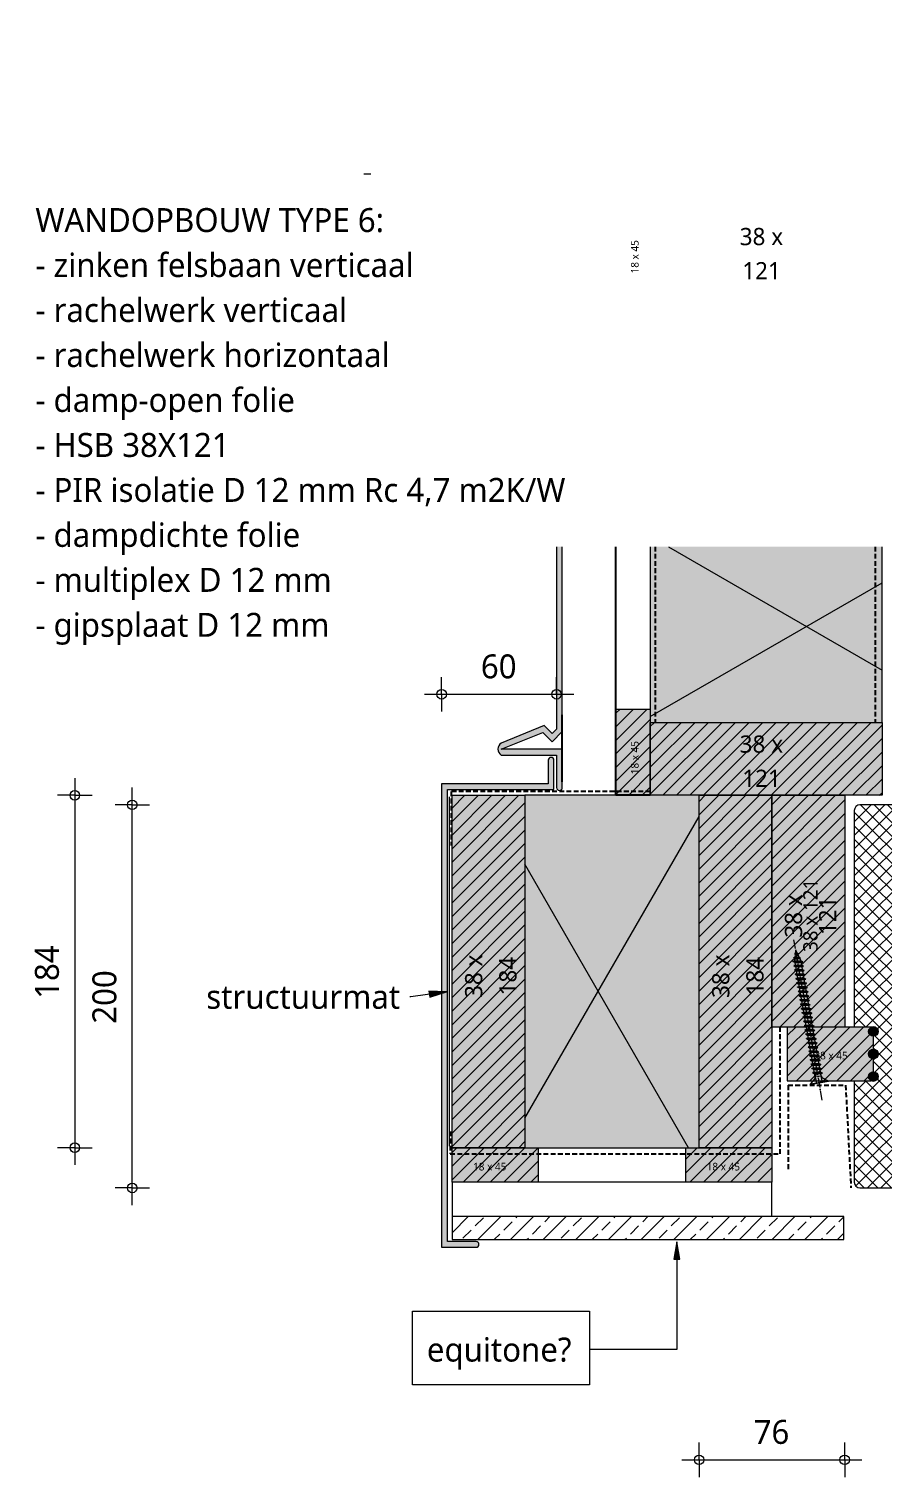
# Model space of a CAD drawing. Header units: millimetres. Extents: x -435 to 27166, y -19117 to 26500.
# Drawn here: x 1829 to 2275, y 285 to 1041 of the extents above; entities that cross this region are included whole.
import ezdxf

# ---------------------------------------------------------------- set-up
doc = ezdxf.new("R2010")
doc.units = ezdxf.units.MM
for name, pattern in [('MV_center', [15, 6, -3, 3, -3]), ('MV_hartlijn_staal', [6.6, 5, -0.8, 0, -0.8]), ('MV_hidden', [3.75, 2.5, -1.25])]:
    doc.linetypes.add(name, pattern=pattern)
for name, color, linetype, lineweight in [('A-ANNO-DIMS', 211, 'Continuous', 13), ('A-ANNO-DIMS-5', 211, 'Continuous', 13), ('A-ANNO-NOTE', 131, 'Continuous', 18), ('A-DETL', 90, 'Continuous', 13), ('A-DETL-GENF', 92, 'Continuous', 18), ('A-DETL-MEDM', 33, 'Continuous', 18), ('G-ANNO-TEXT', 231, 'Continuous', 13)]:
    doc.layers.add(name, color=color, linetype=linetype, lineweight=lineweight)
doc.styles.add('Segoe UI', font='segoeui.ttf', dxfattribs={"height": 7.5})
doc.styles.add('Segoe UI_1', font='segoeui.ttf', dxfattribs={"height": 4})
doc.styles.add('Segoe UI_2', font='segoeui.ttf', dxfattribs={"height": 9})
doc.styles.add('Segoe UI_3', font='segoeui.ttf', dxfattribs={"height": 12.5})
doc.styles.add('Segoe UI_B', font='segoeui.ttf', dxfattribs={"height": 12.5})
doc.dimstyles.new('2_5_mm', dxfattribs={"dimscale": 304.8, "dimtxt": 13.092049, "dimasz": 0.016404, "dimexe": 0.029528, "dimexo": 0.0625, "dimgap": 0.014764, "dimtad": 1, "dimdec": 0, "dimzin": 0, "dimdsep": 46, "dimtxsty": 'Segoe UI_3', "dimblk1": 'DOTBLANK', "dimblk2": 'DOTBLANK', "dimsah": 1, "dimcen": 0.09, "dimdle": 0.029528, "dimazin": 0, "dimtfac": 1, "dimtdec": 4, "dimtix": 1, "dimtmove": 0, "dimatfit": 3, "dimfxl": 0.029528, "dimfxlon": 1, "dimtvp": 1, "dimtfill": 1, "dimtolj": 1, "dimtzin": 0, "dimarcsym": 2})

# ---------------------------------------------------------------- blocks, each defined once
blk = doc.blocks.new('42 isolatie - Type 1-3763008-Details Appartement')
at = {"layer": 'A-DETL-GENF'}
blk.add_hatch(color=256, dxfattribs=at).paths.add_polyline_path([(0.28, 184.8), (0.28, 0.8), (91.28, 0.8), (91.28, 184.8), (7.28, 184.8)])
at = {"layer": 'A-DETL-GENF', "lineweight": 13}
h = blk.add_hatch(dxfattribs=at)
h.set_pattern_fill('FP_43', color=256, style=0, pattern_type=2)
h.set_pattern_definition([(60, (-2126.39, 181.76), (-155.885, 90), []), (120, (-2126.39, 181.76), (-155.885, -90), [])])
h.paths.add_polyline_path([(0.28, 184.8), (0.28, 0.8), (91.28, 0.8), (91.28, 184.8), (7.28, 184.8)])
at = {"layer": 'A-DETL-GENF'}
for p, q in [((7.28, 184.8), (0.28, 184.8)), ((0.28, 184.8), (0.28, 0.8)), ((84.28, 184.8), (7.28, 184.8)), ((84.28, 184.8), (7.28, 184.8)), ((91.28, 184.8), (84.28, 184.8)), ((91.36, 184.8), (91.28, 184.8)), ((0.28, 0.8), (43.77, 0.8)), ((0.28, 0.8), (25.77, 0.8)), ((43.77, 0.8), (91.28, 0.8)), ((43.77, 0.8), (91.28, 0.8))]:
    blk.add_line(p, q, dxfattribs=at)
blk = doc.blocks.new('00 hout_rechthoekig_sls - SLS 38x121-3138879-Details Appartement')
at = {"layer": 'A-DETL-MEDM'}
for p, q in [((121, 0), (121, -30)), ((121, 0), (121, -30)), ((121, 0), (121, -30)), ((121, -30), (121, -37.59)), ((121, -30), (121, -37.59)), ((121, -30), (121, -37.59)), ((121, -38), (0, -38)), ((121, -38), (0, -38))]:
    blk.add_line(p, q, dxfattribs=at)
blk = doc.blocks.new('42 isolatie - Type 1-3762891-Details Appartement')
at = {"layer": 'A-DETL-GENF'}
h = blk.add_hatch(color=256, dxfattribs=at)
h.paths.add_polyline_path([(0.28, 57.9), (0.28, 0.8), (92.07, 0.8), (92.07, 121.8), (0.28, 121.8)])
h.paths.add_polyline_path([(620.62, 0.8), (711.46, 0.8), (711.46, 121.8), (620.62, 121.8), (620.62, 57.9)])
at = {"layer": 'A-DETL-GENF', "lineweight": 13}
h = blk.add_hatch(dxfattribs=at)
h.set_pattern_fill('FP_58', color=256, style=0, pattern_type=2)
h.set_pattern_definition([(60, (12.83, 244.8), (-107.387, 62), []), (120, (12.83, 244.8), (-107.387, -62), [])])
h.paths.add_polyline_path([(0.28, 57.9), (0.28, 0.8), (92.07, 0.8), (92.07, 121.8), (0.28, 121.8)])
h.paths.add_polyline_path([(620.62, 0.8), (711.46, 0.8), (711.46, 121.8), (620.62, 121.8), (620.62, 57.9)])
at = {"layer": 'A-DETL-GENF'}
for p, q in [((7.28, 121.8), (0.28, 121.8)), ((0.28, 121.8), (0.28, 0.8)), ((92.07, 121.8), (7.28, 121.8)), ((92.07, 121.8), (7.28, 121.8)), ((586.12, 121.8), (576.46, 121.8)), ((620.62, 121.8), (586.12, 121.8)), ((620.62, 121.8), (586.12, 121.8)), ((711.46, 121.8), (620.62, 121.8)), ((711.46, 121.8), (620.62, 121.8)), ((711.46, 0.8), (711.46, 121.8)), ((0.28, 0.8), (92.07, 0.8)), ((620.62, 0.8), (711.46, 0.8))]:
    blk.add_line(p, q, dxfattribs=at)
blk = doc.blocks.new('00 hout_rechthoekig_sls - Vuren 18x45-V51-Details Appartement')
at = {"layer": 'A-DETL-GENF', "lineweight": 13}
blk.add_hatch(color=256, dxfattribs=at).paths.add_polyline_path([(45, -18), (45, 0), (0, 0), (0, -18), (7, -18)])
at = {"layer": 'A-DETL-MEDM', "lineweight": 13}
h = blk.add_hatch(dxfattribs=at)
h.set_pattern_fill('FP_59', color=256, style=0, pattern_type=2)
h.set_pattern_definition([(135, (685.673, -2153.744), (-3.535534, -3.535534), [])])
h.paths.add_polyline_path([(45, -18), (45, 0), (0, 0), (0, -18), (7, -18)])
at = {"layer": 'A-DETL-MEDM'}
for p, q in [((0, 0), (7, 0)), ((0, -18), (0, 0)), ((7, 0), (45, 0)), ((45, 0), (45, -18)), ((45, 0), (45, -18)), ((45, 0), (45, -18)), ((45, -18), (0, -18)), ((45, -18), (0, -18))]:
    blk.add_line(p, q, dxfattribs=at)
blk = doc.blocks.new('00 hout_rechthoekig_sls - Vuren 18x45-V53-Details Appartement')
at = {"layer": 'A-DETL-GENF', "lineweight": 13}
blk.add_hatch(color=256, dxfattribs=at).paths.add_polyline_path([(45, 0), (0, 0), (0, -18), (45, -18)])
at = {"layer": 'A-DETL-MEDM', "lineweight": 13}
h = blk.add_hatch(dxfattribs=at)
h.set_pattern_fill('FP_60', color=256, style=0, pattern_type=2)
h.set_pattern_definition([(225, (2095.234, 438.673), (3.535534, -3.535534), [])])
h.paths.add_polyline_path([(45, 0), (0, 0), (0, -18), (45, -18)])
at = {"layer": 'A-DETL-MEDM'}
for p, q in [((0, 0), (45, 0)), ((0, -18), (0, 0)), ((45, 0), (45, -18)), ((45, 0), (45, -18)), ((45, 0), (45, -18)), ((7, -18), (0, -18)), ((7, -18), (0, -18)), ((45, -18), (7, -18)), ((45, -18), (7, -18))]:
    blk.add_line(p, q, dxfattribs=at)
blk = doc.blocks.new('00 hout_rechthoekig_sls - Vuren 18x45-V54-Details Appartement')
at = {"layer": 'A-DETL-GENF', "lineweight": 13}
blk.add_hatch(color=256, dxfattribs=at).paths.add_polyline_path([(45, 0), (0, 0), (0, -18), (45, -18)])
at = {"layer": 'A-DETL-MEDM', "lineweight": 13}
h = blk.add_hatch(dxfattribs=at)
h.set_pattern_fill('FP_61', color=256, style=0, pattern_type=2)
h.set_pattern_definition([(225, (2217.234, 438.673), (3.535534, -3.535534), [])])
h.paths.add_polyline_path([(45, 0), (0, 0), (0, -18), (45, -18)])
at = {"layer": 'A-DETL-MEDM'}
for p, q in [((0, 0), (45, 0)), ((0, -18), (0, 0)), ((45, 0), (45, -18)), ((45, 0), (45, -18)), ((45, 0), (45, -18)), ((38, -18), (0, -18)), ((38, -18), (0, -18)), ((45, -18), (38, -18)), ((45, -18), (38, -18))]:
    blk.add_line(p, q, dxfattribs=at)
blk = doc.blocks.new('00 hout_rechthoekig_sls - Vuren 28x45-V56-Details Appartement')
at = {"layer": 'A-DETL-GENF', "lineweight": 13}
blk.add_hatch(color=256, dxfattribs=at).paths.add_polyline_path([(0, 0), (43.72, 0), (43.23, 0.38), (42.83, 0.89), (42.59, 1.5), (42.5, 2.14), (42.59, 2.79), (42.83, 3.39), (43.23, 3.91), (43.75, 4.31), (44.35, 4.56), (45, 4.64), (45, 11.43), (44.35, 11.52), (43.75, 11.77), (43.23, 12.16), (42.83, 12.68), (42.59, 13.28), (42.5, 13.93), (42.59, 14.58), (42.83, 15.18), (43.23, 15.7), (43.75, 16.1), (44.35, 16.35), (45, 16.43), (45, 23.22), (44.35, 23.3), (43.75, 23.55), (43.23, 23.95), (42.83, 24.47), (42.59, 25.07), (42.5, 25.72), (42.59, 26.36), (42.83, 26.97), (43.23, 27.48), (43.75, 27.88), (44.03, 28), (0, 28)])
at = {"layer": 'A-DETL-MEDM', "lineweight": 13}
h = blk.add_hatch(dxfattribs=at)
h.set_pattern_fill('FP_66', color=256, style=0, pattern_type=2)
h.set_pattern_definition([(45, (-2225.234, -491.673), (-3.535534, 3.535534), [])])
h.paths.add_polyline_path([(0, 0), (43.72, 0), (43.23, 0.38), (42.83, 0.89), (42.59, 1.5), (42.5, 2.14), (42.59, 2.79), (42.83, 3.39), (43.23, 3.91), (43.75, 4.31), (44.35, 4.56), (45, 4.64), (45, 11.43), (44.35, 11.52), (43.75, 11.77), (43.23, 12.16), (42.83, 12.68), (42.59, 13.28), (42.5, 13.93), (42.59, 14.58), (42.83, 15.18), (43.23, 15.7), (43.75, 16.1), (44.35, 16.35), (45, 16.43), (45, 23.22), (44.35, 23.3), (43.75, 23.55), (43.23, 23.95), (42.83, 24.47), (42.59, 25.07), (42.5, 25.72), (42.59, 26.36), (42.83, 26.97), (43.23, 27.48), (43.75, 27.88), (44.03, 28), (0, 28)])
at = {"layer": 'A-DETL-MEDM'}
for p, q in [((30, 28), (0, 28)), ((0, 28), (0, 0)), ((30, 28), (0, 28)), ((44.03, 28), (30, 28)), ((44.03, 28), (30, 28)), ((45, 16.43), (45, 23.22)), ((45, 16.43), (45, 23.22)), ((45, 16.43), (45, 23.22)), ((45, 4.64), (45, 11.43)), ((45, 4.64), (45, 11.43)), ((45, 4.64), (45, 11.43)), ((0, 0), (43.75, 0))]:
    blk.add_line(p, q, dxfattribs=at)
blk = doc.blocks.new('00 hout_rechthoekig_sls - SLS 38x184-4309756-Details Appartement')
at = {"layer": 'A-DETL-GENF', "lineweight": 13}
blk.add_hatch(color=256, dxfattribs=at).paths.add_polyline_path([(184, 0), (0, 0), (0, -38), (184, -38)])
at = {"layer": 'A-DETL-MEDM', "lineweight": 13}
h = blk.add_hatch(dxfattribs=at)
h.set_pattern_fill('FP_67', color=256, style=0, pattern_type=2)
h.set_pattern_definition([(135, (640.673, -2217.234), (-3.535534, -3.535534), [])])
h.paths.add_polyline_path([(184, 0), (0, 0), (0, -38), (184, -38)])
at = {"layer": 'A-DETL-MEDM'}
for p, q in [((0, 0), (121, 0)), ((0, -38), (0, 0)), ((121, 0), (184, 0)), ((184, 0), (184, -38)), ((184, 0), (184, -38)), ((184, 0), (184, -38)), ((184, -38), (0, -38)), ((184, -38), (0, -38))]:
    blk.add_line(p, q, dxfattribs=at)
blk = doc.blocks.new('00 hout_rechthoekig_sls - SLS 38x121-4309757-Details Appartement')
at = {"layer": 'A-DETL-GENF', "lineweight": 13}
blk.add_hatch(color=256, dxfattribs=at).paths.add_polyline_path([(121, 0), (0, 0), (0, -38), (121, -38), (121, -37.59)])
at = {"layer": 'A-DETL-MEDM', "lineweight": 13}
h = blk.add_hatch(dxfattribs=at)
h.set_pattern_fill('FP_68', color=256, style=0, pattern_type=2)
h.set_pattern_definition([(135, (640.673, -2255.234), (-3.535534, -3.535534), [])])
h.paths.add_polyline_path([(121, 0), (0, 0), (0, -38), (121, -38), (121, -37.59)])
at = {"layer": 'A-DETL-MEDM'}
for p, q in [((0, 0), (121, 0)), ((0, -38), (0, 0)), ((121, 0), (121, -38)), ((121, 0), (121, -38)), ((121, 0), (121, -38)), ((121, -38), (0, -38)), ((121, -38), (0, -38))]:
    blk.add_line(p, q, dxfattribs=at)
blk = doc.blocks.new('00 hout_rechthoekig_sls - SLS 38x184-V57-Details Appartement')
at = {"layer": 'A-DETL-GENF', "lineweight": 13}
blk.add_hatch(color=256, dxfattribs=at).paths.add_polyline_path([(184, 0), (0, 0), (0, -38), (184, -38)])
at = {"layer": 'A-DETL-MEDM', "lineweight": 13}
h = blk.add_hatch(dxfattribs=at)
h.set_pattern_fill('FP_69', color=256, style=0, pattern_type=2)
h.set_pattern_definition([(135, (640.673, -2088.234), (-3.535534, -3.535534), [])])
h.paths.add_polyline_path([(184, 0), (0, 0), (0, -38), (184, -38)])
at = {"layer": 'A-DETL-MEDM'}
for p, q in [((0, 0), (184, 0)), ((0, -38), (0, 0)), ((184, 0), (184, -38)), ((184, 0), (184, -38)), ((184, 0), (184, -38)), ((184, -38), (0, -38)), ((184, -38), (0, -38))]:
    blk.add_line(p, q, dxfattribs=at)
blk = doc.blocks.new('00 hout_rechthoekig_sls - SLS 38x121-V58-Details Appartement')
at = {"layer": 'A-DETL-GENF', "lineweight": 13}
blk.add_hatch(color=256, dxfattribs=at).paths.add_polyline_path([(0, 0), (0, -38), (121, -38), (121, 0), (57.1, 0)])
at = {"layer": 'A-DETL-MEDM', "lineweight": 13}
h = blk.add_hatch(dxfattribs=at)
h.set_pattern_fill('FP_70', color=256, style=0, pattern_type=2)
h.set_pattern_definition([(225, (2274.744, 640.673), (3.535534, -3.535534), [])])
h.paths.add_polyline_path([(0, 0), (0, -38), (121, -38), (121, 0), (57.1, 0)])
at = {"layer": 'A-DETL-MEDM'}
for p, q in [((0, 0), (121, 0)), ((0, -38), (0, 0)), ((121, 0), (121, -38)), ((121, 0), (121, -38)), ((121, 0), (121, -38)), ((121, -38), (0, -38)), ((121, -38), (0, -38))]:
    blk.add_line(p, q, dxfattribs=at)
blk = doc.blocks.new('Repeating Detail - 00 g lijmbolletje s e-349024-Details Appartement')
at = {"layer": 'A-DETL-GENF'}
for points in [[(-26.07, 0), (-25.99, -0.65), (-25.74, -1.25), (-25.34, -1.77), (-24.82, -2.17), (-24.22, -2.41), (-23.57, -2.5), (-22.93, -2.41), (-22.32, -2.17), (-21.81, -1.77), (-21.41, -1.25), (-21.16, -0.65), (-21.07, 0), (-21.16, 0.65), (-21.41, 1.25), (-21.81, 1.77), (-22.32, 2.17), (-22.93, 2.41), (-23.57, 2.5), (-24.22, 2.41), (-24.82, 2.17), (-25.34, 1.77), (-25.74, 1.25), (-25.99, 0.65)], [(-14.29, 0), (-14.2, -0.65), (-13.95, -1.25), (-13.55, -1.77), (-13.04, -2.17), (-12.43, -2.41), (-11.79, -2.5), (-11.14, -2.41), (-10.54, -2.17), (-10.02, -1.77), (-9.62, -1.25), (-9.37, -0.65), (-9.29, 0), (-9.37, 0.65), (-9.62, 1.25), (-10.02, 1.77), (-10.54, 2.17), (-11.14, 2.41), (-11.79, 2.5), (-12.43, 2.41), (-13.04, 2.17), (-13.55, 1.77), (-13.95, 1.25), (-14.2, 0.65)], [(-2.5, 0), (-2.41, -0.65), (-2.17, -1.25), (-1.77, -1.77), (-1.25, -2.17), (-0.65, -2.41), (0, -2.5), (0.65, -2.41), (1.25, -2.17), (1.77, -1.77), (2.17, -1.25), (2.41, -0.65), (2.5, 0), (2.41, 0.65), (2.17, 1.25), (1.77, 1.77), (1.25, 2.17), (0.65, 2.41), (0, 2.5), (-0.65, 2.41), (-1.25, 2.17), (-1.77, 1.77), (-2.17, 1.25), (-2.41, 0.65)]]:
    blk.add_hatch(color=256, dxfattribs=at).paths.add_polyline_path(points)
for centre, start, end in [((-23.57, 0), 360, 180), ((-23.57, 0), 180, 360), ((-11.79, 0), 360, 180), ((-11.79, 0), 180, 360), ((0, 0), 360, 180), ((0, 0), 180, 360)]:
    blk.add_arc(centre, 2.5, start, end, dxfattribs=at)
blk = doc.blocks.new('28 schroeven 2D - Verzonken schroef 5_0x70mm-4442500-Details Appartement')
at = {"layer": 'A-DETL-GENF', "linetype": 'MV_hartlijn_staal', "lineweight": 13}
blk.add_line((0, -9.1), (0, 75.9), dxfattribs=at)
at = {"layer": 'A-DETL-GENF', "lineweight": 5}
for p, q in [((-1.5, 65), (0, 70)), ((-1.02, 68.71), (-0.27, 68.07)), ((1.02, 68.23), (-1.02, 68.71)), ((0, 70), (1.5, 65)), ((0.27, 68.87), (1.02, 68.23)), ((-2.5, 64.89), (-1.75, 64.25)), ((2.5, 63.73), (-2.5, 64.89)), ((-2.5, 62.62), (-1.75, 61.98)), ((2.5, 61.46), (-2.5, 62.62)), ((-1.76, 66.66), (-1.01, 66.02)), ((1.76, 65.84), (-1.76, 66.66)), ((-1.5, 3.55), (-1.5, 65)), ((1.01, 66.48), (1.76, 65.84)), ((1.5, 65), (1.5, 3.55)), ((1.75, 64.37), (2.5, 63.73)), ((1.75, 62.1), (2.5, 61.46)), ((-2.5, 60.36), (-1.75, 59.72)), ((2.5, 59.19), (-2.5, 60.36)), ((-2.5, 58.09), (-1.75, 57.45)), ((2.5, 56.92), (-2.5, 58.09)), ((-2.5, 55.82), (-1.75, 55.18)), ((2.5, 54.65), (-2.5, 55.82)), ((-2.5, 53.55), (-1.75, 52.91)), ((2.5, 52.38), (-2.5, 53.55)), ((1.75, 59.83), (2.5, 59.19)), ((1.75, 57.56), (2.5, 56.92)), ((1.75, 55.29), (2.5, 54.65)), ((1.75, 53.02), (2.5, 52.38)), ((-2.5, 51.28), (-1.75, 50.64)), ((2.5, 50.12), (-2.5, 51.28)), ((-2.5, 49.01), (-1.75, 48.37)), ((2.5, 47.85), (-2.5, 49.01)), ((-2.5, 46.74), (-1.75, 46.1)), ((2.5, 45.58), (-2.5, 46.74)), ((1.75, 50.76), (2.5, 50.12)), ((1.75, 48.49), (2.5, 47.85)), ((1.75, 46.22), (2.5, 45.58)), ((-2.5, 44.47), (-1.75, 43.83)), ((2.5, 43.31), (-2.5, 44.47)), ((-2.5, 42.2), (-1.75, 41.56)), ((2.5, 41.04), (-2.5, 42.2)), ((-2.5, 39.93), (-1.75, 39.29)), ((2.5, 38.77), (-2.5, 39.93)), ((1.75, 43.95), (2.5, 43.31)), ((1.75, 41.68), (2.5, 41.04)), ((1.75, 39.41), (2.5, 38.77)), ((-2.5, 37.67), (-1.75, 37.03)), ((2.5, 36.5), (-2.5, 37.67)), ((-2.5, 35.4), (-1.75, 34.76)), ((2.5, 34.23), (-2.5, 35.4)), ((-2.5, 33.13), (-1.75, 32.49)), ((2.5, 31.96), (-2.5, 33.13)), ((-2.5, 30.86), (-1.75, 30.22)), ((2.5, 29.69), (-2.5, 30.86)), ((1.75, 37.14), (2.5, 36.5)), ((1.75, 34.87), (2.5, 34.23)), ((1.75, 32.6), (2.5, 31.96)), ((1.75, 30.33), (2.5, 29.69)), ((-2.5, 28.59), (-1.75, 27.95)), ((2.5, 27.43), (-2.5, 28.59)), ((-2.5, 26.32), (-1.75, 25.68)), ((2.5, 25.16), (-2.5, 26.32)), ((-2.5, 24.05), (-1.75, 23.41)), ((2.5, 22.89), (-2.5, 24.05)), ((1.75, 28.07), (2.5, 27.43)), ((1.75, 25.8), (2.5, 25.16)), ((1.75, 23.53), (2.5, 22.89)), ((-2.5, 21.78), (-1.75, 21.14)), ((2.5, 20.62), (-2.5, 21.78)), ((-2.5, 19.51), (-1.75, 18.87)), ((2.5, 18.35), (-2.5, 19.51)), ((-2.5, 17.24), (-1.75, 16.6)), ((2.5, 16.08), (-2.5, 17.24)), ((1.75, 21.26), (2.5, 20.62)), ((1.75, 18.99), (2.5, 18.35)), ((1.75, 16.72), (2.5, 16.08)), ((-2.5, 14.98), (-1.75, 14.34)), ((2.5, 13.81), (-2.5, 14.98)), ((-2.5, 12.71), (-1.75, 12.07)), ((2.5, 11.54), (-2.5, 12.71)), ((-2.5, 10.44), (-1.75, 9.8)), ((2.5, 9.27), (-2.5, 10.44)), ((-2.5, 8.17), (-1.75, 7.53)), ((2.5, 7), (-2.5, 8.17)), ((1.75, 14.45), (2.5, 13.81)), ((1.75, 12.18), (2.5, 11.54)), ((1.75, 9.91), (2.5, 9.27)), ((1.75, 7.64), (2.5, 7)), ((-2.04, 2.4), (-4.9, 0)), ((-4.9, 0), (4.9, 0)), ((-4.54, 0.3), (4.54, 0.3)), ((-2.5, 5.9), (-1.75, 5.26)), ((2.5, 4.74), (-2.5, 5.9)), ((-1.5, 4), (1.53, 3.26)), ((1.75, 5.38), (2.5, 4.74)), ((4.9, 0), (2.04, 2.4))]:
    blk.add_line(p, q, dxfattribs=at)
at = {"layer": 'A-DETL-GENF'}
for p, q in [((-1.5, 3.55), (-1.5, 0)), ((1.5, 3.55), (1.5, 0))]:
    blk.add_line(p, q, dxfattribs=at)
at = {"layer": 'A-DETL-GENF', "lineweight": 5}
for centre, start, end in [((-3, 3.55), 310, 0), ((3, 3.55), 180, 230)]:
    blk.add_arc(centre, 1.5, start, end, dxfattribs=at)
for points in [[(-1.02, 68.71), (-0.85, 68.85), (0.27, 68.87)], [(-0.27, 68.07), (0.96, 68.13), (1.02, 68.23)], [(-2.5, 64.89), (-1.83, 65.19), (1.75, 64.37)], [(-2.5, 62.62), (-1.83, 62.92), (1.75, 62.1)], [(-1.76, 66.66), (-1.34, 66.87), (1.01, 66.48)], [(-1.75, 64.25), (2.23, 63.45), (2.5, 63.73)], [(-1.75, 61.98), (2.23, 61.18), (2.5, 61.46)], [(-1.01, 66.02), (1.59, 65.65), (1.76, 65.84)], [(-2.5, 60.36), (-1.83, 60.65), (1.75, 59.83)], [(-2.5, 58.09), (-1.83, 58.38), (1.75, 57.56)], [(-2.5, 55.82), (-1.83, 56.11), (1.75, 55.29)], [(-2.5, 53.55), (-1.83, 53.84), (1.75, 53.02)], [(-1.75, 59.72), (2.23, 58.91), (2.5, 59.19)], [(-1.75, 57.45), (2.23, 56.65), (2.5, 56.92)], [(-1.75, 55.18), (2.23, 54.38), (2.5, 54.65)], [(-2.5, 51.28), (-1.83, 51.57), (1.75, 50.76)], [(-2.5, 49.01), (-1.83, 49.3), (1.75, 48.49)], [(-2.5, 46.74), (-1.83, 47.04), (1.75, 46.22)], [(-1.75, 52.91), (2.23, 52.11), (2.5, 52.38)], [(-1.75, 50.64), (2.23, 49.84), (2.5, 50.12)], [(-1.75, 48.37), (2.23, 47.57), (2.5, 47.85)], [(-1.75, 46.1), (2.23, 45.3), (2.5, 45.58)], [(-2.5, 44.47), (-1.83, 44.77), (1.75, 43.95)], [(-2.5, 42.2), (-1.83, 42.5), (1.75, 41.68)], [(-2.5, 39.93), (-1.83, 40.23), (1.75, 39.41)], [(-1.75, 43.83), (2.23, 43.03), (2.5, 43.31)], [(-1.75, 41.56), (2.23, 40.76), (2.5, 41.04)], [(-1.75, 39.29), (2.23, 38.49), (2.5, 38.77)], [(-2.5, 37.67), (-1.83, 37.96), (1.75, 37.14)], [(-2.5, 35.4), (-1.83, 35.69), (1.75, 34.87)], [(-2.5, 33.13), (-1.83, 33.42), (1.75, 32.6)], [(-2.5, 30.86), (-1.83, 31.15), (1.75, 30.33)], [(-1.75, 37.03), (2.23, 36.22), (2.5, 36.5)], [(-1.75, 34.76), (2.23, 33.96), (2.5, 34.23)], [(-1.75, 32.49), (2.23, 31.69), (2.5, 31.96)], [(-2.5, 28.59), (-1.83, 28.88), (1.75, 28.07)], [(-2.5, 26.32), (-1.83, 26.61), (1.75, 25.8)], [(-2.5, 24.05), (-1.83, 24.35), (1.75, 23.53)], [(-1.75, 30.22), (2.23, 29.42), (2.5, 29.69)], [(-1.75, 27.95), (2.23, 27.15), (2.5, 27.43)], [(-1.75, 25.68), (2.23, 24.88), (2.5, 25.16)], [(-1.75, 23.41), (2.23, 22.61), (2.5, 22.89)], [(-2.5, 21.78), (-1.83, 22.08), (1.75, 21.26)], [(-2.5, 19.51), (-1.83, 19.81), (1.75, 18.99)], [(-2.5, 17.24), (-1.83, 17.54), (1.75, 16.72)], [(-1.75, 21.14), (2.23, 20.34), (2.5, 20.62)], [(-1.75, 18.87), (2.23, 18.07), (2.5, 18.35)], [(-1.75, 16.6), (2.23, 15.8), (2.5, 16.08)], [(-2.5, 14.98), (-1.83, 15.27), (1.75, 14.45)], [(-2.5, 12.71), (-1.83, 13), (1.75, 12.18)], [(-2.5, 10.44), (-1.83, 10.73), (1.75, 9.91)], [(-2.5, 8.17), (-1.83, 8.46), (1.75, 7.64)], [(-1.75, 14.34), (2.23, 13.53), (2.5, 13.81)], [(-1.75, 12.07), (2.23, 11.27), (2.5, 11.54)], [(-1.75, 9.8), (2.23, 9), (2.5, 9.27)], [(-2.5, 5.9), (-1.83, 6.19), (1.75, 5.38)], [(-1.75, 7.53), (2.23, 6.73), (2.5, 7)], [(-1.75, 5.26), (2.23, 4.46), (2.5, 4.74)]]:
    blk.add_open_spline(points, degree=2, dxfattribs=at)
blk = doc.blocks.new('NLRS_00_DI_maskeer - Type 1-4234822-Details Appartement')
at = {"layer": 'A-DETL-GENF', "linetype": 'MV_center'}
blk.add_line((-100, 0), (-96.45, 0), dxfattribs=at)
blk = doc.blocks.new('DIMBLOCK256-Details Appartement')
at = {"layer": 'A-ANNO-DIMS-5'}
for p, q in [((1853.23, 649.67), (1853.23, 447.67)), ((1853.23, 640.67), (1844.23, 640.67)), ((1853.23, 640.67), (1862.23, 640.67)), ((1853.23, 456.67), (1844.23, 456.67)), ((1853.23, 456.67), (1862.23, 456.67))]:
    blk.add_line(p, q, dxfattribs=at)
for centre in [(1853.23, 640.67), (1853.23, 456.67)]:
    blk.add_circle(centre, 2.5, dxfattribs=at)
at = {"layer": 'A-ANNO-DIMS-5', "color": 0, "insert": (1832.42, 534.39), "char_height": 12.5, "width": 34.2774, "attachment_point": 1, "rotation": 90, "line_spacing_factor": 1.142579, "style": 'Segoe UI_3', "bg_fill": 3, "box_fill_scale": 1.25, "bg_fill_color": 9, "bg_fill_true_color": 13158600, "bg_fill_transparency": 0}
blk.add_mtext('184', dxfattribs=at)
blk = doc.blocks.new('_DotBlank')
at = {"color": 0, "linetype": 'ByBlock', "lineweight": -2}
blk.add_line((-0.5, 0), (-1, 0), dxfattribs=at)
blk.add_circle((0, 0), 0.5, dxfattribs=at)
blk = doc.blocks.new('DIMBLOCK257-Details Appartement')
at = {"layer": 'A-ANNO-DIMS-5'}
for p, q in [((2179.23, 293.72), (2179.23, 302.72)), ((2255.23, 293.72), (2255.23, 302.72)), ((2170.23, 293.72), (2264.23, 293.72)), ((2179.23, 293.72), (2179.23, 284.72)), ((2255.23, 293.72), (2255.23, 284.72))]:
    blk.add_line(p, q, dxfattribs=at)
for centre in [(2179.23, 293.72), (2255.23, 293.72)]:
    blk.add_circle(centre, 2.5, dxfattribs=at)
at = {"layer": 'A-ANNO-DIMS-5', "color": 0, "insert": (2207.71, 314.53), "char_height": 12.5, "width": 22.8516, "attachment_point": 1, "line_spacing_factor": 1.142579, "style": 'Segoe UI_3', "bg_fill": 3, "box_fill_scale": 1.25, "bg_fill_color": 9, "bg_fill_true_color": 13158600, "bg_fill_transparency": 0}
blk.add_mtext('76', dxfattribs=at)
blk = doc.blocks.new('DIMBLOCK258-Details Appartement')
at = {"layer": 'A-ANNO-DIMS-5'}
for p, q in [((1883.23, 426.67), (1883.23, 644.67)), ((1883.23, 635.67), (1874.23, 635.67)), ((1883.23, 635.67), (1892.23, 635.67)), ((1883.23, 435.67), (1874.23, 435.67)), ((1883.23, 435.67), (1892.23, 435.67))]:
    blk.add_line(p, q, dxfattribs=at)
for centre in [(1883.23, 635.67), (1883.23, 435.67)]:
    blk.add_circle(centre, 2.5, dxfattribs=at)
at = {"layer": 'A-ANNO-DIMS-5', "color": 0, "insert": (1862.42, 521.39), "char_height": 12.5, "width": 34.2774, "attachment_point": 1, "rotation": 90, "line_spacing_factor": 1.142579, "style": 'Segoe UI_3', "bg_fill": 3, "box_fill_scale": 1.25, "bg_fill_color": 9, "bg_fill_true_color": 13158600, "bg_fill_transparency": 0}
blk.add_mtext('200', dxfattribs=at)
blk = doc.blocks.new('DIMBLOCK260-Details Appartement')
at = {"layer": 'A-ANNO-DIMS-5'}
for p, q in [((2044.79, 693.41), (2044.79, 702.41)), ((2104.79, 693.41), (2104.79, 702.41)), ((2035.79, 693.41), (2113.79, 693.41)), ((2044.79, 693.41), (2044.79, 684.41)), ((2104.79, 693.41), (2104.79, 684.41))]:
    blk.add_line(p, q, dxfattribs=at)
for centre in [(2044.79, 693.41), (2104.79, 693.41)]:
    blk.add_circle(centre, 2.5, dxfattribs=at)
at = {"layer": 'A-ANNO-DIMS-5', "color": 0, "insert": (2065.27, 714.22), "char_height": 12.5, "width": 22.8516, "attachment_point": 1, "line_spacing_factor": 1.142579, "style": 'Segoe UI_3', "bg_fill": 3, "box_fill_scale": 1.25, "bg_fill_color": 9, "bg_fill_true_color": 13158600, "bg_fill_transparency": 0}
blk.add_mtext('60', dxfattribs=at)

msp = doc.modelspace()

# ---------------------------------------------------------------- hatches: boundary and pattern name
at = {"layer": 'A-DETL-GENF'}
h = msp.add_hatch(color=37, dxfattribs=at)
h.paths.add_polyline_path([(2106.29, 643.17), (2106.68, 643.22), (2107.04, 643.37), (2107.36, 643.61), (2107.59, 643.92), (2107.74, 644.28), (2107.79, 644.67), (2107.79, 664.67), (2075.79, 664.67), (2097.62, 673.49), (2102.44, 668.66), (2107.79, 674.01), (2107.79, 770.47), (2104.79, 770.47), (2104.79, 675.26), (2102.44, 672.91), (2098.34, 677.02), (2075.79, 667.91), (2075.09, 667.31), (2074.56, 666.56), (2074.23, 665.7), (2074.11, 664.79), (2074.23, 663.88), (2074.56, 663.02), (2075.09, 662.27), (2075.79, 661.67), (2104.79, 661.67), (2104.85, 644.28), (2105, 643.92), (2105.23, 643.61), (2105.54, 643.37), (2105.91, 643.22)])
h.paths.add_polyline_path([(2107.79, 1254.85), (2107.79, 1267.91), (2076.63, 1267.91), (2076.63, 1276.91), (2092.38, 1276.91), (2099.05, 1270.25), (2104.75, 1275.96), (2102.63, 1278.08), (2099.04, 1274.49), (2093.63, 1279.91), (2073.63, 1279.91), (2073.63, 1264.91), (2104.79, 1264.91), (2104.85, 1254.85)])
msp.add_hatch(color=37, dxfattribs=at).paths.add_polyline_path([(2062.79, 404.68), (2063.18, 404.73), (2063.54, 404.88), (2063.86, 405.12), (2064.09, 405.43), (2064.24, 405.79), (2064.29, 406.18), (2064.24, 406.57), (2064.09, 406.93), (2063.86, 407.24), (2063.54, 407.48), (2063.18, 407.63), (2062.79, 407.68), (2047.79, 407.68), (2047.79, 643.67), (2103.44, 643.67), (2103.39, 659.32), (2103.24, 659.68), (2103, 659.99), (2102.69, 660.23), (2102.33, 660.38), (2101.94, 660.43), (2101.56, 660.38), (2101.19, 660.23), (2100.88, 659.99), (2100.64, 659.68), (2100.5, 659.32), (2100.44, 658.93), (2100.44, 646.67), (2044.79, 646.67), (2044.79, 404.68)])
at = {"layer": 'A-DETL-GENF', "lineweight": 13}
h = msp.add_hatch(dxfattribs=at)
h.set_pattern_fill('FP_20', color=250, style=0, pattern_type=2)
h.set_pattern_definition([(45, (0, 0), (-3.535534, 3.535534), []), (135, (0, 0), (-3.535534, -3.535534), [])])
h.paths.add_polyline_path([(2336.24, 435.67), (2347.23, 435.67), (2348.01, 435.78), (2348.73, 436.07), (2349.36, 436.55), (2349.83, 437.17), (2350.13, 437.9), (2350.23, 438.67), (2350.23, 584.67), (2334.24, 584.67), (2334.24, 589.77), (2341.23, 591.67), (2341.23, 609.52), (2321.23, 609.52), (2321.23, 632.67), (2321.13, 633.45), (2320.83, 634.17), (2320.36, 634.79), (2319.73, 635.27), (2319.01, 635.57), (2318.23, 635.67), (2263.23, 635.67), (2262.46, 635.57), (2261.73, 635.27), (2261.11, 634.79), (2260.64, 634.17), (2260.34, 633.45), (2260.23, 632.67), (2260.23, 519.67), (2269.27, 519.67), (2269.59, 519.8), (2270.42, 519.87), (2270.88, 519.8), (2271.48, 519.55), (2272, 519.16), (2272.4, 518.64), (2272.65, 518.04), (2272.7, 517.17), (2272.65, 516.74), (2272.4, 516.14), (2272, 515.62), (2271.48, 515.22), (2270.88, 514.98), (2270.23, 514.89), (2270.23, 508.1), (2270.88, 508.02), (2271.48, 507.77), (2272, 507.37), (2272.4, 506.85), (2272.65, 506.25), (2272.73, 505.6), (2272.65, 504.96), (2272.4, 504.35), (2272, 503.84), (2271.48, 503.44), (2270.88, 503.19), (2270.23, 503.1), (2270.23, 496.32), (2270.88, 496.23), (2271.48, 495.98), (2272, 495.58), (2272.4, 495.07), (2272.65, 494.46), (2272.73, 493.82), (2272.65, 493.17), (2272.4, 492.57), (2272, 492.05), (2271.48, 491.65), (2270.68, 491.38), (2270.17, 491.32), (2269.59, 491.4), (2268.96, 491.67), (2260.23, 491.65), (2260.23, 438.67), (2260.34, 437.9), (2260.64, 437.17), (2261.11, 436.55), (2261.73, 436.07), (2262.46, 435.78), (2263.23, 435.67), (2272, 435.67)])
h = msp.add_hatch(dxfattribs=at)
h.set_pattern_fill('FP_75', color=254, style=0, pattern_type=2)
h.set_pattern_definition([(45, (0, 0), (-8.531243, 8.531243), []), (45, (8.531, 0), (-8.531243, 8.531243), [6.032, -3.016])])
h.paths.add_polyline_path([(2050.23, 408.67), (2254.84, 408.67), (2254.84, 420.67), (2050.23, 420.67)])
at = {"layer": 'G-ANNO-TEXT'}
for color, points in [(7, [(2047.3, 538.09), (2038.17, 538.4), (2038.61, 535.26)]), (1, [(2167.65, 407.46), (2166.06, 398.46), (2169.23, 398.46)])]:
    msp.add_hatch(color=color, dxfattribs=at).paths.add_polyline_path(points)

# ---------------------------------------------------------------- linework, layer by layer
at = {"layer": 'A-DETL', "lineweight": 18}
for p, q in [((2104.79, 770.47), (2104.79, 675.26)), ((2107.79, 674.01), (2107.79, 770.47)), ((2098.34, 677.02), (2075.79, 667.91)), ((2075.79, 664.67), (2097.62, 673.49)), ((2097.62, 673.49), (2102.44, 668.66)), ((2102.44, 672.91), (2098.34, 677.02)), ((2104.79, 675.26), (2102.44, 672.91)), ((2102.44, 668.66), (2107.79, 674.01)), ((2107.79, 664.67), (2075.79, 664.67)), ((2075.79, 661.67), (2104.79, 661.67)), ((2100.44, 658.93), (2100.44, 646.67)), ((2103.44, 643.67), (2103.44, 658.93)), ((2104.79, 661.67), (2104.79, 644.67)), ((2107.79, 644.67), (2107.79, 664.67)), ((2100.44, 646.67), (2044.79, 646.67)), ((2044.79, 646.67), (2044.79, 404.68)), ((2047.79, 407.68), (2047.79, 643.67)), ((2047.79, 643.67), (2103.44, 643.67)), ((2309.76, 635.67), (2263.23, 635.67)), ((2260.23, 632.67), (2260.23, 519.67)), ((2260.23, 491.67), (2260.23, 438.67)), ((2050.23, 438.67), (2050.23, 420.67)), ((2217.23, 438.67), (2050.23, 438.67)), ((2217.23, 420.67), (2217.23, 438.67)), ((2263.23, 435.67), (2347.23, 435.67)), ((2254.84, 420.67), (2050.23, 420.67)), ((2050.23, 420.67), (2050.23, 408.67)), ((2254.84, 408.67), (2254.84, 420.67)), ((2050.23, 408.67), (2254.84, 408.67)), ((2044.79, 404.68), (2062.79, 404.68)), ((2062.79, 407.68), (2047.79, 407.68))]:
    msp.add_line(p, q, dxfattribs=at)
at = {"layer": 'A-DETL', "lineweight": 25}
for p, q in [((2135.74, 640.67), (2135.74, 770.47)), ((2107.79, 647.66), (2107.79, 682.66)), ((2153.74, 640.67), (2135.74, 640.67))]:
    msp.add_line(p, q, dxfattribs=at)
at = {"layer": 'A-DETL', "linetype": 'MV_hidden', "lineweight": 25}
for p, q in [((2156.24, 770.47), (2156.24, 678.67)), ((2271.24, 770.47), (2271.24, 678.67)), ((2153.74, 642.66), (2049.68, 642.66)), ((2049.68, 642.66), (2049.68, 614.52)), ((2221.47, 453.39), (2221.47, 519.67)), ((2225.71, 489.24), (2255.71, 489.24)), ((2225.71, 489.24), (2225.71, 444.24)), ((2255.71, 489.24), (2258.52, 435.67)), ((2049.24, 465.16), (2049.24, 453.39)), ((2049.24, 453.39), (2221.47, 453.39))]:
    msp.add_line(p, q, dxfattribs=at)
at = {"layer": 'A-DETL'}
msp.add_line((2048.66, 639.8), (2048.66, 457.51), dxfattribs=at)
at = {"layer": 'A-DETL', "lineweight": 18}
for centre, radius, start, end in [((2077.85, 664.79), 3.73, 123.35734, 236.64266), ((2101.94, 658.93), 1.5, 360, 180), ((2106.29, 644.67), 1.5, 180, 360), ((2263.23, 632.67), 3, 90, 180), ((2263.23, 438.67), 3, 180, 270), ((2062.79, 406.18), 1.5, 270, 90)]:
    msp.add_arc(centre, radius, start, end, dxfattribs=at)
at = {"layer": 'G-ANNO-TEXT', "color": 250}
for p, q in [((2047.3, 538.09), (2028.62, 535.45)), ((2047.3, 538.09), (2038.17, 538.4)), ((2038.17, 538.4), (2038.61, 535.26)), ((2038.61, 535.26), (2047.3, 538.09)), ((2028.62, 535.45), (2028.26, 535.45))]:
    msp.add_line(p, q, dxfattribs=at)
at = {"layer": 'G-ANNO-TEXT', "color": 10}
for p, q in [((2167.65, 407.46), (2166.06, 398.46)), ((2169.23, 398.46), (2167.65, 407.46)), ((2167.65, 407.46), (2167.65, 351.26)), ((2166.06, 398.46), (2169.23, 398.46)), ((2167.65, 351.26), (2121.96, 351.26))]:
    msp.add_line(p, q, dxfattribs=at)
at = {"layer": 'G-ANNO-TEXT', "color": 10, "flags": 128}
msp.add_lwpolyline([(2029.56, 371.37), (2121.96, 371.37), (2121.96, 332.87), (2029.56, 332.87)], close=True, dxfattribs=at)

# ---------------------------------------------------------------- block references
at = {"layer": 'A-DETL-GENF'}
for name, p, rotation in [('42 isolatie - Type 1-3762891-Details Appartement', (2275.54, 678.39), 90), ('42 isolatie - Type 1-3763008-Details Appartement', (2179.51, 641.47), 180), ('28 schroeven 2D - Verzonken schroef 5_0x70mm-4442500-Details Appartement', (2241.94, 490.49), 9.999999999999208)]:
    msp.add_blockref(name, p, dxfattribs=dict(at, rotation=rotation))
at = {"layer": 'A-DETL-GENF', "linetype": 'MV_center'}
msp.add_blockref('NLRS_00_DI_maskeer - Type 1-4234822-Details Appartement', (2104.24, 965.16), dxfattribs=at)
at = {"layer": 'A-DETL-GENF', "extrusion": (0, 0, -1), "rotation": 269.9999999999998}
msp.add_blockref('Repeating Detail - 00 g lijmbolletje s e-349024-Details Appartement', (-2270.23, 493.82), dxfattribs=at)
at = {"layer": 'A-DETL-MEDM', "lineweight": 13}
for name, p, rotation in [('00 hout_rechthoekig_sls - Vuren 18x45-V51-Details Appartement', (2153.74, 685.67), 270), ('00 hout_rechthoekig_sls - SLS 38x121-V58-Details Appartement', (2274.74, 640.67), 180), ('00 hout_rechthoekig_sls - SLS 38x184-V57-Details Appartement', (2088.23, 640.67), 269.9999999999945), ('00 hout_rechthoekig_sls - SLS 38x184-4309756-Details Appartement', (2217.23, 640.67), 269.9999999999945), ('00 hout_rechthoekig_sls - SLS 38x121-3138879-Details Appartement', (2255.23, 640.67), 270), ('00 hout_rechthoekig_sls - SLS 38x121-4309757-Details Appartement', (2255.23, 640.67), 269.9999999999945), ('00 hout_rechthoekig_sls - Vuren 18x45-V53-Details Appartement', (2095.23, 438.67), 180), ('00 hout_rechthoekig_sls - Vuren 18x45-V54-Details Appartement', (2217.23, 438.67), 180)]:
    msp.add_blockref(name, p, dxfattribs=dict(at, rotation=rotation))
msp.add_blockref('00 hout_rechthoekig_sls - Vuren 28x45-V56-Details Appartement', (2225.23, 491.67), dxfattribs=at)

# ---------------------------------------------------------------- texts
at = {"layer": 'A-ANNO-NOTE', "lineweight": 13, "attachment_point": 1, "rotation": 90}
for s, insert, char_height, width, style in [('18 x 45', (2143.63, 913.13), 4, 23.6498, 'Segoe UI_1'), ('18 x 45', (2143.63, 651.63), 4, 23.6498, 'Segoe UI_1'), ('38 x 121', (2233.59, 558.88), 7.5, 47.2996, 'Segoe UI'), ('38 x', (2224, 566.36), 9, 29.2616, 'Segoe UI_2'), ('121', (2241.86, 567.68), 9, 26.4557, 'Segoe UI_2'), ('38 x', (2057, 534.86), 9, 29.2616, 'Segoe UI_2'), ('184', (2074.86, 536.18), 9, 26.4557, 'Segoe UI_2'), ('38 x', (2186, 534.86), 9, 29.2616, 'Segoe UI_2'), ('184', (2203.86, 536.18), 9, 26.4557, 'Segoe UI_2')]:
    msp.add_mtext(s, dxfattribs=dict(at, insert=insert, char_height=char_height, width=width, style=style))
at = {"layer": 'A-ANNO-NOTE', "lineweight": 13, "attachment_point": 1}
for s, insert, char_height, width, style in [('38 x', (2200.43, 936.9), 9, 29.2616, 'Segoe UI_2'), ('121', (2201.75, 919.04), 9, 26.4557, 'Segoe UI_2'), ('38 x', (2200.43, 671.9), 9, 29.2616, 'Segoe UI_2'), ('121', (2201.75, 654.04), 9, 26.4557, 'Segoe UI_2'), ('28 x 45', (2239.42, 506.78), 4, 23.6498, 'Segoe UI_1'), ('18 x 45', (2061.19, 448.78), 4, 23.6498, 'Segoe UI_1'), ('18 x 45', (2183.19, 448.78), 4, 23.6498, 'Segoe UI_1')]:
    msp.add_mtext(s, dxfattribs=dict(at, insert=insert, char_height=char_height, width=width, style=style))
at = {"layer": 'G-ANNO-TEXT', "color": 7, "char_height": 12.5, "attachment_point": 1}
for s, insert, width, style in [('WANDOPBOUW TYPE 6:', (1832.67, 947.24), 243.3122, 'Segoe UI_B'), ('- zinken felsbaan verticaal', (1832.67, 923.76), 242.5105, 'Segoe UI_3'), ('- rachelwerk verticaal', (1832.67, 900.28), 198.0168, 'Segoe UI_3'), ('- rachelwerk horizontaal', (1832.67, 876.79), 225.675, 'Segoe UI_3'), ('- damp-open folie', (1832.67, 853.31), 171.962, 'Segoe UI_3'), ('- HSB 38X121', (1832.67, 829.83), 129.4725, 'Segoe UI_3'), ('- PIR isolatie D 12 mm Rc 4,7 m2K/W', (1832.67, 806.35), 349.1349, 'Segoe UI_3'), ('- dampdichte folie', (1832.67, 782.87), 173.1645, 'Segoe UI_3'), ('- multiplex D 12 mm', (1832.67, 759.39), 194.0084, 'Segoe UI_3'), ('- gipsplaat D 12 mm', (1832.67, 735.9), 192.8058, 'Segoe UI_3'), ('structuurmat', (1921.87, 541.7), 119.8523, 'Segoe UI_3')]:
    msp.add_mtext(s, dxfattribs=dict(at, insert=insert, width=width, style=style))
at = {"layer": 'G-ANNO-TEXT', "color": 1, "insert": (2037.06, 357.51), "char_height": 12.5, "width": 93.3966, "attachment_point": 1, "style": 'Segoe UI_3'}
msp.add_mtext('equitone?', dxfattribs=at)

# ---------------------------------------------------------------- dimensions: what is measured, and where the dimension line sits
at = {"layer": 'A-ANNO-DIMS'}
dim = msp.add_linear_dim(base=(1853.23, 456.67), p1=(1862.23, 640.67), p2=(1862.23, 456.67), angle=90, dimstyle='2_5_mm', override={"dimpost": '<>', "dimfxl": 184}, dxfattribs=at)
dim.commit()
dim.dimension.update_dxf_attribs({"geometry": 'DIMBLOCK256-Details Appartement', "text_midpoint": (1842.24, 548.67)})
dim = msp.add_linear_dim(base=(2255.23, 293.72), p1=(2179.23, 302.72), p2=(2255.23, 302.72), dimstyle='2_5_mm', override={"dimpost": '<>', "dimfxl": 76}, dxfattribs=at)
dim.commit()
dim.dimension.update_dxf_attribs({"geometry": 'DIMBLOCK257-Details Appartement', "text_midpoint": (2217.23, 304.69)})

# ---------------------------------------------------------------- next in the draw order: dimensions: what is measured, and where the dimension line sits
dim = msp.add_linear_dim(base=(2104.79, 693.41), p1=(2044.79, 684.41), p2=(2104.79, 702.41), dimstyle='2_5_mm', override={"dimpost": '<>', "dimfxl": 62.641839}, dxfattribs=at)
dim.commit()
dim.dimension.update_dxf_attribs({"geometry": 'DIMBLOCK260-Details Appartement', "text_midpoint": (2074.79, 704.38)})
dim = msp.add_linear_dim(base=(1883.23, 635.67), p1=(1892.23, 435.67), p2=(1892.23, 635.67), angle=90, dimstyle='2_5_mm', override={"dimpost": '<>', "dimfxl": 200}, dxfattribs=at)
dim.commit()
dim.dimension.update_dxf_attribs({"geometry": 'DIMBLOCK258-Details Appartement', "text_midpoint": (1872.27, 535.67)})

doc.saveas('drawing.dxf')
